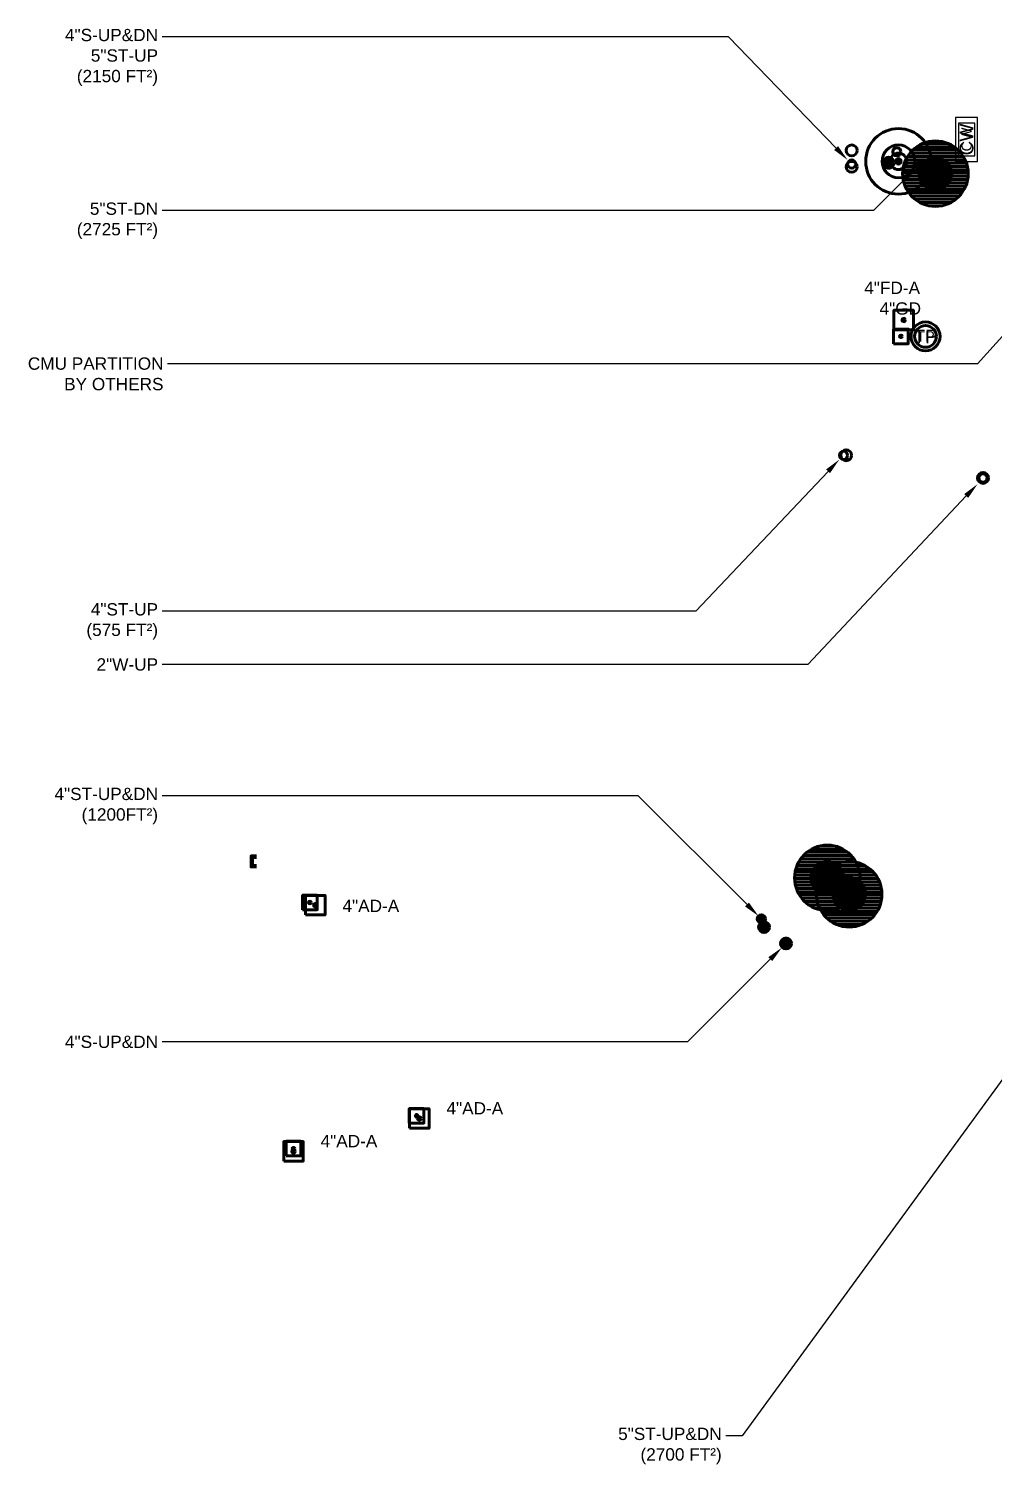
# Model space of a CAD drawing. Extents: x -3637 to 1666, y -2593 to 1817.
# Drawn here: x -3594 to -2888, y -2509 to -1459 of the extents above; entities that cross this region are included whole.
import ezdxf
from ezdxf.enums import TextEntityAlignment as Align

# ---------------------------------------------------------------- set-up
doc = ezdxf.new("R2010")
doc.units = 0
doc.header["$LTSCALE"] = 36
doc.header["$MEASUREMENT"] = 0
doc.layers.add('G-ANNO-TEXT', color=70, linetype='Continuous')
for name, color, linetype, lineweight in [('P-CW-N', 4, 'Continuous', 60), ('P-CW-N @ 128', 4, 'Continuous', 60), ('P-CW-N @ 96', 4, 'Continuous', 60), ('P-SAN-N', 6, 'Continuous', 60), ('P-SAN-N @ 1 (1)', 6, 'Continuous', 60), ('P-SAN-N @ 1 (2)', 6, 'Continuous', 60), ('P-SAN-N @ 12', 6, 'Continuous', 60), ('P-SAN-N @ 128', 6, 'Continuous', 60), ('P-SAN-N @ 16', 6, 'Continuous', 60), ('P-SAN-N @ 192', 6, 'Continuous', 60), ('P-SAN-N @ 2', 6, 'Continuous', 60), ('P-SAN-N @ 24', 6, 'Continuous', 60), ('P-SAN-N @ 384', 6, 'Continuous', 60), ('P-SAN-N @ 4', 6, 'Continuous', 60), ('P-SAN-N @ 48', 6, 'Continuous', 60), ('P-SAN-N @ 64', 6, 'Continuous', 60), ('P-SAN-N @ 768', 6, 'Continuous', 60), ('P-SAN-N @ 8', 6, 'Continuous', 60), ('P-SAN-N @ 96', 6, 'Continuous', 60), ('P-STRM-N', 2, 'Continuous', 60), ('P-STRM-N @ 1 (1)', 2, 'Continuous', 60), ('P-STRM-N @ 1 (2)', 2, 'Continuous', 60), ('P-STRM-N @ 12', 2, 'Continuous', 60), ('P-STRM-N @ 128', 2, 'Continuous', 60), ('P-STRM-N @ 16', 2, 'Continuous', 60), ('P-STRM-N @ 192', 2, 'Continuous', 60), ('P-STRM-N @ 2', 2, 'Continuous', 60), ('P-STRM-N @ 24', 2, 'Continuous', 60), ('P-STRM-N @ 384', 2, 'Continuous', 60), ('P-STRM-N @ 4', 2, 'Continuous', 60), ('P-STRM-N @ 48', 2, 'Continuous', 60), ('P-STRM-N @ 64', 2, 'Continuous', 60), ('P-STRM-N @ 768', 2, 'Continuous', 60), ('P-STRM-N @ 8', 2, 'Continuous', 60), ('P-STRM-N @ 96', 2, 'Continuous', 60)]:
    doc.layers.add(name, color=color, linetype=linetype, lineweight=lineweight)
doc.styles.add('Arial', font='arial.ttf')

# ---------------------------------------------------------------- blocks, each defined once
blk = doc.blocks.new('*U17')
at = {"linetype": 'Continuous'}
blk.add_lwpolyline([(-0.0556, -0.0556), (0.0556, -0.0556), (0.0556, 0.0556), (-0.0556, 0.0556)], close=True, dxfattribs=at)
at = {"color": 7, "linetype": 'Continuous'}
blk.add_circle((0, 0), 0.01, dxfattribs=at)
blk = doc.blocks.new('*U687')
at = {"layer": 'P-STRM-N @ 128', "xscale": 128, "yscale": 128, "zscale": 128}
blk.add_blockref('*U17', (-3308, -2256.3), dxfattribs=at)
at = {"layer": 'P-STRM-N @ 96', "xscale": 96, "yscale": 96, "zscale": 96}
blk.add_blockref('*U17', (-3310, -2254.3), dxfattribs=at)
blk = doc.blocks.new('*U688')
at = {"layer": 'P-STRM-N @ 128', "xscale": 128, "yscale": 128, "zscale": 128}
blk.add_blockref('*U17', (-3400, -2280.3), dxfattribs=at)
at = {"layer": 'P-STRM-N @ 96', "xscale": 96, "yscale": 96, "zscale": 96}
blk.add_blockref('*U17', (-3400, -2278.3), dxfattribs=at)
blk = doc.blocks.new('*U21')
blk.add_circle((0, 0), 0.0312)
blk = doc.blocks.new('*U709')
at = {"layer": 'P-STRM-N @ 128', "xscale": 128, "yscale": 128, "zscale": 128}
blk.add_blockref('*U21', (-2992, -1560.3), dxfattribs=at)
at = {"layer": 'P-STRM-N @ 96', "xscale": 96, "yscale": 96, "zscale": 96}
blk.add_blockref('*U21', (-2992, -1558.3), dxfattribs=at)
blk = doc.blocks.new('*U24')
h = blk.add_hatch()
h.set_pattern_fill('ANSI31', color=256, scale=0.025, angle=135)
edge = h.paths.add_edge_path()
edge.add_arc((0, 0), 0.0313, 0, 360)
blk.add_circle((0, 0), 0.0312)
blk = doc.blocks.new('*U710')
at = {"layer": 'P-STRM-N @ 128', "xscale": 128, "yscale": 128, "zscale": 128}
blk.add_blockref('*U24', (-2940, -1560.3), dxfattribs=at)
at = {"layer": 'P-STRM-N @ 96', "xscale": 96, "yscale": 96, "zscale": 96}
blk.add_blockref('*U24', (-2941, -1558.3), dxfattribs=at)
blk = doc.blocks.new('*U713')
at = {"layer": 'P-SAN-N @ 128', "xscale": 128, "yscale": 128, "zscale": 128}
blk.add_blockref('*U17', (-2954, -1672.3), dxfattribs=at)
at = {"layer": 'P-SAN-N @ 96', "xscale": 96, "yscale": 96, "zscale": 96}
blk.add_blockref('*U17', (-2956, -1684.3), dxfattribs=at)
blk = doc.blocks.new('*U26')
at = {"linetype": 'Continuous'}
blk.add_circle((0, 0), 0.0829, dxfattribs=at)
at = {"layer": 'G-ANNO-TEXT', "linetype": 'Continuous', "style": 'Arial'}
blk.add_text('TP', height=0.07812, dxfattribs=at).set_placement((0, 0), align=Align.MIDDLE)
blk = doc.blocks.new('*U731')
at = {"layer": 'P-SAN-N @ 128', "xscale": 128, "yscale": 128, "zscale": 128}
blk.add_blockref('*U26', (-2938, -1684.3), dxfattribs=at)
at = {"layer": 'P-SAN-N @ 96', "xscale": 96, "yscale": 96, "zscale": 96}
blk.add_blockref('*U26', (-2938, -1684.3), dxfattribs=at)
blk = doc.blocks.new('*U761')
at = {"layer": 'P-STRM-N @ 128', "xscale": 128, "yscale": 128, "zscale": 128}
blk.add_blockref('*U17', (-3384, -2100.3), dxfattribs=at)
at = {"layer": 'P-STRM-N @ 96', "xscale": 96, "yscale": 96, "zscale": 96}
blk.add_blockref('*U17', (-3388, -2098.3), dxfattribs=at)
blk = doc.blocks.new('*U29')
blk.add_lwpolyline([(0, -0.03125), (0.03125, -0.03125), (0.03125, 0.03125), (0, 0.03125)])
blk = doc.blocks.new('*U763')
at = {"layer": 'P-CW-N @ 128', "xscale": 128, "yscale": 128, "zscale": 128, "rotation": 180}
blk.add_blockref('*U29', (-3427, -2068.3), dxfattribs=at)
at = {"layer": 'P-CW-N @ 96', "xscale": 96, "yscale": 96, "zscale": 96, "rotation": 180}
blk.add_blockref('*U29', (-3427, -2068.3), dxfattribs=at)
blk = doc.blocks.new('*U35')
at = {"layer": 'DEFPOINTS'}
blk.add_lwpolyline([(-0.125, -0.0625), (0.125, -0.0625), (0.125, 0.0625), (-0.125, 0.0625)], close=True, dxfattribs=at)
at = {"style": 'Arial'}
blk.add_text('CW', height=0.07812, dxfattribs=at).set_placement((0, 0), align=Align.MIDDLE)
blk = doc.blocks.new('*U767')
at = {"layer": 'P-CW-N @ 128', "xscale": 128, "yscale": 128, "zscale": 128, "rotation": 90}
blk.add_blockref('*U35', (-2908, -1540.3), dxfattribs=at)
at = {"layer": 'P-CW-N @ 96', "xscale": 96, "yscale": 96, "zscale": 96, "rotation": 90}
blk.add_blockref('*U35', (-2908, -1540.3), dxfattribs=at)
blk = doc.blocks.new('*U7')
blk.add_circle((0, 0), 0.0312)
blk = doc.blocks.new('*U789')
at = {"layer": 'P-STRM-N @ 128', "xscale": 128, "yscale": 128, "zscale": 128}
blk.add_blockref('*U7', (-2996, -1771.2), dxfattribs=at)
at = {"layer": 'P-STRM-N @ 96', "xscale": 96, "yscale": 96, "zscale": 96}
blk.add_blockref('*U7', (-2998, -1771.3), dxfattribs=at)
blk = doc.blocks.new('*U25')
h = blk.add_hatch()
h.set_pattern_fill('ANSI31', color=256, scale=0.025, angle=135)
edge = h.paths.add_edge_path()
edge.add_arc((0, 0), 0.0313, 0, 360)
blk.add_circle((0, 0), 0.0312)
blk = doc.blocks.new('*U790')
at = {"layer": 'P-STRM-N @ 1 (1)'}
blk.add_blockref('*U25', (-3009.8, -2080.3), dxfattribs=at)
at = {"layer": 'P-STRM-N @ 1 (2)'}
blk.add_blockref('*U25', (-3009.8, -2080.3), dxfattribs=at)
at = {"layer": 'P-STRM-N @ 12', "xscale": 12, "yscale": 12, "zscale": 12}
blk.add_blockref('*U25', (-3009.8, -2080.3), dxfattribs=at)
at = {"layer": 'P-STRM-N @ 128', "xscale": 128, "yscale": 128, "zscale": 128}
blk.add_blockref('*U25', (-3056, -2116.3), dxfattribs=at)
at = {"layer": 'P-STRM-N @ 16', "xscale": 16, "yscale": 16, "zscale": 16}
blk.add_blockref('*U25', (-3009.8, -2080.3), dxfattribs=at)
at = {"layer": 'P-STRM-N @ 192', "xscale": 192, "yscale": 192, "zscale": 192}
blk.add_blockref('*U25', (-3009.8, -2080.3), dxfattribs=at)
at = {"layer": 'P-STRM-N @ 2', "xscale": 2, "yscale": 2, "zscale": 2}
blk.add_blockref('*U25', (-3009.8, -2080.3), dxfattribs=at)
at = {"layer": 'P-STRM-N @ 24', "xscale": 24, "yscale": 24, "zscale": 24}
blk.add_blockref('*U25', (-3009.8, -2080.3), dxfattribs=at)
at = {"layer": 'P-STRM-N @ 384', "xscale": 384, "yscale": 384, "zscale": 384}
blk.add_blockref('*U25', (-3009.8, -2080.3), dxfattribs=at)
at = {"layer": 'P-STRM-N @ 4', "xscale": 4, "yscale": 4, "zscale": 4}
blk.add_blockref('*U25', (-3009.8, -2080.3), dxfattribs=at)
at = {"layer": 'P-STRM-N @ 48', "xscale": 48, "yscale": 48, "zscale": 48}
blk.add_blockref('*U25', (-3009.8, -2080.3), dxfattribs=at)
at = {"layer": 'P-STRM-N @ 64', "xscale": 64, "yscale": 64, "zscale": 64}
blk.add_blockref('*U25', (-3009.8, -2080.3), dxfattribs=at)
at = {"layer": 'P-STRM-N @ 768', "xscale": 768, "yscale": 768, "zscale": 768}
blk.add_blockref('*U25', (-3009.8, -2080.3), dxfattribs=at)
at = {"layer": 'P-STRM-N @ 8', "xscale": 8, "yscale": 8, "zscale": 8}
blk.add_blockref('*U25', (-3009.8, -2080.3), dxfattribs=at)
at = {"layer": 'P-STRM-N @ 96', "xscale": 96, "yscale": 96, "zscale": 96}
blk.add_blockref('*U25', (-3058, -2110.3), dxfattribs=at)
blk = doc.blocks.new('*U796')
at = {"layer": 'P-SAN-N @ 1 (1)'}
blk.add_blockref('*U25', (-2993.8, -2092.3), dxfattribs=at)
at = {"layer": 'P-SAN-N @ 1 (2)'}
blk.add_blockref('*U25', (-2993.8, -2092.3), dxfattribs=at)
at = {"layer": 'P-SAN-N @ 12', "xscale": 12, "yscale": 12, "zscale": 12}
blk.add_blockref('*U25', (-2993.8, -2092.3), dxfattribs=at)
at = {"layer": 'P-SAN-N @ 128', "xscale": 128, "yscale": 128, "zscale": 128}
blk.add_blockref('*U25', (-3040, -2128.3), dxfattribs=at)
at = {"layer": 'P-SAN-N @ 16', "xscale": 16, "yscale": 16, "zscale": 16}
blk.add_blockref('*U25', (-2993.8, -2092.3), dxfattribs=at)
at = {"layer": 'P-SAN-N @ 192', "xscale": 192, "yscale": 192, "zscale": 192}
blk.add_blockref('*U25', (-2993.8, -2092.3), dxfattribs=at)
at = {"layer": 'P-SAN-N @ 2', "xscale": 2, "yscale": 2, "zscale": 2}
blk.add_blockref('*U25', (-2993.8, -2092.3), dxfattribs=at)
at = {"layer": 'P-SAN-N @ 24', "xscale": 24, "yscale": 24, "zscale": 24}
blk.add_blockref('*U25', (-2993.8, -2092.3), dxfattribs=at)
at = {"layer": 'P-SAN-N @ 384', "xscale": 384, "yscale": 384, "zscale": 384}
blk.add_blockref('*U25', (-2993.8, -2092.3), dxfattribs=at)
at = {"layer": 'P-SAN-N @ 4', "xscale": 4, "yscale": 4, "zscale": 4}
blk.add_blockref('*U25', (-2993.8, -2092.3), dxfattribs=at)
at = {"layer": 'P-SAN-N @ 48', "xscale": 48, "yscale": 48, "zscale": 48}
blk.add_blockref('*U25', (-2993.8, -2092.3), dxfattribs=at)
at = {"layer": 'P-SAN-N @ 64', "xscale": 64, "yscale": 64, "zscale": 64}
blk.add_blockref('*U25', (-2993.8, -2092.3), dxfattribs=at)
at = {"layer": 'P-SAN-N @ 768', "xscale": 768, "yscale": 768, "zscale": 768}
blk.add_blockref('*U25', (-2993.8, -2092.3), dxfattribs=at)
at = {"layer": 'P-SAN-N @ 8', "xscale": 8, "yscale": 8, "zscale": 8}
blk.add_blockref('*U25', (-2993.8, -2092.3), dxfattribs=at)
at = {"layer": 'P-SAN-N @ 96', "xscale": 96, "yscale": 96, "zscale": 96}
blk.add_blockref('*U25', (-3040, -2128.3), dxfattribs=at)
blk = doc.blocks.new('*U798')
at = {"layer": 'P-SAN-N @ 128', "xscale": 128, "yscale": 128, "zscale": 128}
blk.add_blockref('*U7', (-2896, -1787.8), dxfattribs=at)
at = {"layer": 'P-SAN-N @ 96', "xscale": 96, "yscale": 96, "zscale": 96}
blk.add_blockref('*U7', (-2896, -1787.8), dxfattribs=at)
blk = doc.blocks.new('*U836')
at = {"layer": 'P-SAN-N @ 1 (1)', "rotation": 180}
blk.add_blockref('*U7', (-2957.8, -1556.3), dxfattribs=at)
at = {"layer": 'P-SAN-N @ 1 (2)', "rotation": 180}
blk.add_blockref('*U7', (-2957.8, -1556.3), dxfattribs=at)
at = {"layer": 'P-SAN-N @ 12', "xscale": 12, "yscale": 12, "zscale": 12, "rotation": 180}
blk.add_blockref('*U7', (-2957.8, -1556.3), dxfattribs=at)
at = {"layer": 'P-SAN-N @ 128', "xscale": 128, "yscale": 128, "zscale": 128, "rotation": 180}
blk.add_blockref('*U7', (-2992, -1548.3), dxfattribs=at)
at = {"layer": 'P-SAN-N @ 16', "xscale": 16, "yscale": 16, "zscale": 16, "rotation": 180}
blk.add_blockref('*U7', (-2957.8, -1556.3), dxfattribs=at)
at = {"layer": 'P-SAN-N @ 192', "xscale": 192, "yscale": 192, "zscale": 192, "rotation": 180}
blk.add_blockref('*U7', (-2957.8, -1556.3), dxfattribs=at)
at = {"layer": 'P-SAN-N @ 2', "xscale": 2, "yscale": 2, "zscale": 2, "rotation": 180}
blk.add_blockref('*U7', (-2957.8, -1556.3), dxfattribs=at)
at = {"layer": 'P-SAN-N @ 24', "xscale": 24, "yscale": 24, "zscale": 24, "rotation": 180}
blk.add_blockref('*U7', (-2957.8, -1556.3), dxfattribs=at)
at = {"layer": 'P-SAN-N @ 384', "xscale": 384, "yscale": 384, "zscale": 384, "rotation": 180}
blk.add_blockref('*U7', (-2957.8, -1556.3), dxfattribs=at)
at = {"layer": 'P-SAN-N @ 4', "xscale": 4, "yscale": 4, "zscale": 4, "rotation": 180}
blk.add_blockref('*U7', (-2957.8, -1556.3), dxfattribs=at)
at = {"layer": 'P-SAN-N @ 48', "xscale": 48, "yscale": 48, "zscale": 48, "rotation": 180}
blk.add_blockref('*U7', (-2957.8, -1556.3), dxfattribs=at)
at = {"layer": 'P-SAN-N @ 64', "xscale": 64, "yscale": 64, "zscale": 64, "rotation": 180}
blk.add_blockref('*U7', (-2957.8, -1556.3), dxfattribs=at)
at = {"layer": 'P-SAN-N @ 768', "xscale": 768, "yscale": 768, "zscale": 768, "rotation": 180}
blk.add_blockref('*U7', (-2957.8, -1556.3), dxfattribs=at)
at = {"layer": 'P-SAN-N @ 8', "xscale": 8, "yscale": 8, "zscale": 8, "rotation": 180}
blk.add_blockref('*U7', (-2957.8, -1556.3), dxfattribs=at)
at = {"layer": 'P-SAN-N @ 96', "xscale": 96, "yscale": 96, "zscale": 96, "rotation": 180}
blk.add_blockref('*U7', (-2959, -1549.3), dxfattribs=at)
blk = doc.blocks.new('*U842')
at = {"layer": 'P-SAN-N @ 1 (1)', "rotation": 180}
blk.add_blockref('*U25', (-2930.8, -1565.3), dxfattribs=at)
at = {"layer": 'P-SAN-N @ 1 (2)', "rotation": 180}
blk.add_blockref('*U25', (-2930.8, -1565.3), dxfattribs=at)
at = {"layer": 'P-SAN-N @ 12', "xscale": 12, "yscale": 12, "zscale": 12, "rotation": 180}
blk.add_blockref('*U25', (-2930.8, -1565.3), dxfattribs=at)
at = {"layer": 'P-SAN-N @ 128', "xscale": 128, "yscale": 128, "zscale": 128, "rotation": 180}
blk.add_blockref('*U25', (-2965, -1557.3), dxfattribs=at)
at = {"layer": 'P-SAN-N @ 16', "xscale": 16, "yscale": 16, "zscale": 16, "rotation": 180}
blk.add_blockref('*U25', (-2930.8, -1565.3), dxfattribs=at)
at = {"layer": 'P-SAN-N @ 192', "xscale": 192, "yscale": 192, "zscale": 192, "rotation": 180}
blk.add_blockref('*U25', (-2930.8, -1565.3), dxfattribs=at)
at = {"layer": 'P-SAN-N @ 2', "xscale": 2, "yscale": 2, "zscale": 2, "rotation": 180}
blk.add_blockref('*U25', (-2930.8, -1565.3), dxfattribs=at)
at = {"layer": 'P-SAN-N @ 24', "xscale": 24, "yscale": 24, "zscale": 24, "rotation": 180}
blk.add_blockref('*U25', (-2930.8, -1565.3), dxfattribs=at)
at = {"layer": 'P-SAN-N @ 384', "xscale": 384, "yscale": 384, "zscale": 384, "rotation": 180}
blk.add_blockref('*U25', (-2930.8, -1565.3), dxfattribs=at)
at = {"layer": 'P-SAN-N @ 4', "xscale": 4, "yscale": 4, "zscale": 4, "rotation": 180}
blk.add_blockref('*U25', (-2930.8, -1565.3), dxfattribs=at)
at = {"layer": 'P-SAN-N @ 48', "xscale": 48, "yscale": 48, "zscale": 48, "rotation": 180}
blk.add_blockref('*U25', (-2930.8, -1565.3), dxfattribs=at)
at = {"layer": 'P-SAN-N @ 64', "xscale": 64, "yscale": 64, "zscale": 64, "rotation": 180}
blk.add_blockref('*U25', (-2930.8, -1565.3), dxfattribs=at)
at = {"layer": 'P-SAN-N @ 768', "xscale": 768, "yscale": 768, "zscale": 768, "rotation": 180}
blk.add_blockref('*U25', (-2930.8, -1565.3), dxfattribs=at)
at = {"layer": 'P-SAN-N @ 8', "xscale": 8, "yscale": 8, "zscale": 8, "rotation": 180}
blk.add_blockref('*U25', (-2930.8, -1565.3), dxfattribs=at)
at = {"layer": 'P-SAN-N @ 96', "xscale": 96, "yscale": 96, "zscale": 96, "rotation": 180}
blk.add_blockref('*U25', (-2932, -1558.3), dxfattribs=at)

msp = doc.modelspace()

# ---------------------------------------------------------------- linework, layer by layer
at = {"layer": 'G-ANNO-TEXT'}
for points in [[(-3003.3, -1546.6), (-3082, -1465.3), (-3496, -1465.3)], [(-2952.5, -1568.7), (-2976, -1592.3), (-3496, -1592.3)], [(-2868.1, -1669.1), (-2900, -1704.3), (-3492, -1704.3)], [(-3009.2, -1783), (-3106, -1885.3), (-3496, -1885.3)], [(-2908.2, -1801), (-3024, -1924.3), (-3496, -1924.3)], [(-3068.5, -2099.8), (-3148, -2020.3), (-3496, -2020.3)], [(-3051.5, -2139.7), (-3112, -2200.3), (-3496, -2200.3)], [(-2863.1, -2202), (-3072, -2488.3), (-3084, -2488.3)]]:
    msp.add_lwpolyline(points, dxfattribs=at)
for points in [[(-3001.9, -1545.2), (-2995, -1555.3), (-3004.8, -1548)], [(-2953.9, -1567.3), (-2944, -1560.3), (-2951.1, -1570.2)], [(-3010.7, -1781.6), (-3001, -1774.3), (-3007.8, -1784.3)], [(-2909.7, -1799.6), (-2900, -1792.3), (-2906.8, -1802.4)], [(-3067.1, -2098.4), (-3060, -2108.3), (-3069.9, -2101.2)], [(-3052.9, -2138.3), (-3043, -2131.3), (-3050.1, -2141.2)]]:
    msp.add_solid(points, dxfattribs=at)

# ---------------------------------------------------------------- block references
at = {"layer": 'P-CW-N'}
for name in ['*U767', '*U763']:
    msp.add_blockref(name, (0, 0), dxfattribs=at)
at = {"layer": 'P-SAN-N'}
for name in ['*U836', '*U842', '*U713', '*U731', '*U798', '*U796']:
    msp.add_blockref(name, (0, 0), dxfattribs=at)
at = {"layer": 'P-STRM-N'}
for name in ['*U709', '*U710', '*U789', '*U790', '*U761', '*U687', '*U688']:
    msp.add_blockref(name, (0, 0), dxfattribs=at)

# ---------------------------------------------------------------- texts
at = {"layer": 'G-ANNO-TEXT', "style": 'Arial'}
for s, p in [('4"FD-A', (-2982.8, -1653.3)), ('4"GD', (-2971.6, -1668.4)), ('4"AD-A', (-3364.2, -2105.3)), ('4"AD-A', (-3288.2, -2253.3)), ('4"AD-A', (-3380.2, -2277.3))]:
    msp.add_text(s, height=9, dxfattribs=at).set_placement(p)
at = {"layer": 'G-ANNO-TEXT', "char_height": 9, "attachment_point": 3, "style": 'Arial'}
for s, insert in [('4"S-UP&DN\\P5"ST-UP\\P(2150 FT²)', (-3499, -1459.4)), ('5"ST-DN\\P(2725 FT²)', (-3499, -1586.4)), ('CMU PARTITION  \\PBY OTHERS', (-3495, -1699.7)), ('4"ST-UP\\P(575 FT²)', (-3499, -1879.4)), ('2"W-UP', (-3499, -1919.7)), ('4"ST-UP&DN\\P(1200FT²)', (-3499, -2014.4)), ('4"S-UP&DN', (-3499, -2195.7)), ('5"ST-UP&DN\\P(2700 FT²)', (-3087, -2482.4))]:
    msp.add_mtext(s, dxfattribs=dict(at, insert=insert))

doc.saveas('drawing.dxf')
